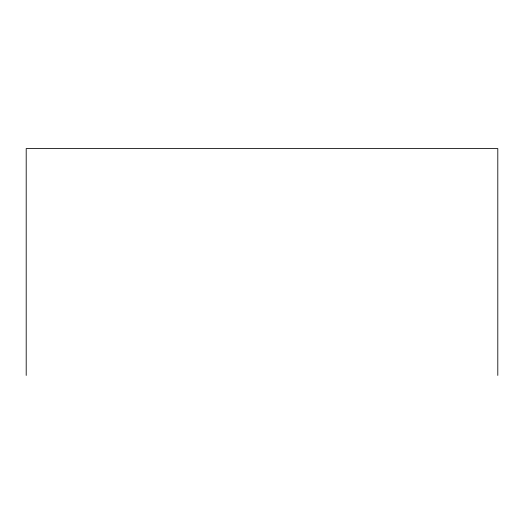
<?xml version="1.0" encoding="UTF-8"?>
<svg xmlns="http://www.w3.org/2000/svg" width="524" height="524" viewBox="0 0 524 524"><rect width="100%" height="100%" fill="white"/><g stroke="black" fill="none" stroke-linecap="round" stroke-linejoin="round"><path stroke-width="0.79" d="M497.8 375.433L497.8 148.567L26.2 148.567L26.2 375.433"/></g></svg>
